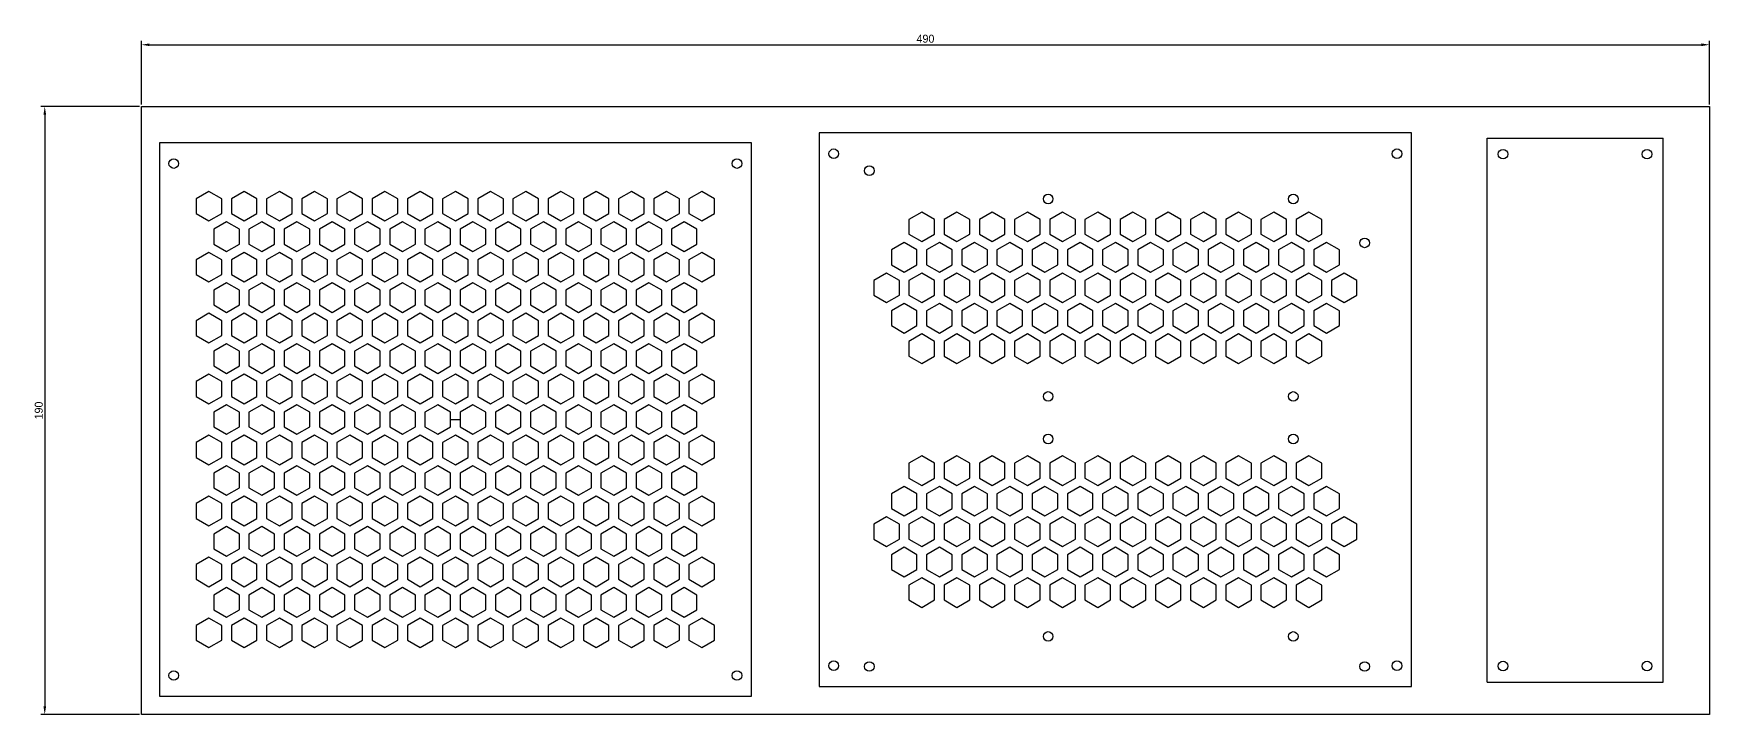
# Model space of a CAD drawing. Header units: millimetres. Extents: x 34 to 5984, y -3597 to 314.
# Drawn here: x 4745 to 5269, y -367 to -154 of the extents above; entities that cross this region are included whole.
import ezdxf

# ---------------------------------------------------------------- set-up
doc = ezdxf.new("R2010")
doc.units = ezdxf.units.MM
doc.dimstyles.new('ISO-25', dxfattribs={"dimtxt": 2.5, "dimasz": 2.5, "dimexe": 1.25, "dimexo": 0.625, "dimtad": 1, "dimdsep": 46, "dimtxsty": 'Standard', "dimcen": 2.5, "dimadec": 0, "dimazin": 0, "dimtfac": 1, "dimtmove": 0, "dimatfit": 3, "dimfxl": 1, "dimarcsym": 0})

# ---------------------------------------------------------------- blocks, each defined once
blk = doc.blocks.new('*D177')
at = {"color": 0, "lineweight": -2, "transparency": 16777216}
for p, q in [((4778.66, -176.62), (4778.66, -156.68)), ((5268.66, -176.62), (5268.66, -156.68)), ((4781.16, -157.93), (5266.16, -157.93))]:
    blk.add_line(p, q, dxfattribs=at)
at = {"color": 0, "transparency": 16777216}
for points in [[(4781.16, -157.51), (4781.16, -158.34), (4778.66, -157.93)], [(5266.16, -157.51), (5266.16, -158.34), (5268.66, -157.93)]]:
    blk.add_solid(points, dxfattribs=at)
at = {"layer": 'Defpoints', "color": 0, "transparency": 16777216}
for p in [(5268.66, -157.93), (4778.66, -177.24), (5268.66, -177.24)]:
    blk.add_point(p, dxfattribs=at)
at = {"color": 0, "transparency": 16777216, "insert": (5023.66, -156.05), "char_height": 2.5, "attachment_point": 5}
blk.add_mtext('490', dxfattribs=at)
blk = doc.blocks.new('*D178')
at = {"color": 0, "lineweight": -2, "transparency": 16777216}
for p, q in [((4778.04, -177.24), (4747.21, -177.24)), ((4748.46, -179.74), (4748.46, -364.74)), ((4778.04, -367.24), (4747.21, -367.24))]:
    blk.add_line(p, q, dxfattribs=at)
at = {"color": 0, "transparency": 16777216}
for points in [[(4748.05, -179.74), (4748.88, -179.74), (4748.46, -177.24)], [(4748.05, -364.74), (4748.88, -364.74), (4748.46, -367.24)]]:
    blk.add_solid(points, dxfattribs=at)
at = {"layer": 'Defpoints', "color": 0, "transparency": 16777216}
for p in [(4778.66, -177.24), (4748.46, -367.24), (4778.66, -367.24)]:
    blk.add_point(p, dxfattribs=at)
at = {"color": 0, "transparency": 16777216, "insert": (4746.59, -272.24), "char_height": 2.5, "attachment_point": 5, "rotation": 90}
blk.add_mtext('190', dxfattribs=at)

msp = doc.modelspace()

# ---------------------------------------------------------------- linework, layer by layer
at = {"color": 4}
for p, q in [((4778.664, -177.242), (5268.664, -177.242)), ((4778.664, -367.242), (4778.664, -177.242)), ((5268.664, -177.242), (5268.664, -367.242)), ((5268.664, -367.242), (4778.664, -367.242))]:
    msp.add_line(p, q, dxfattribs=at)
for p, q in [((5175.504, -185.485), (4990.504, -185.485)), ((4990.504, -185.485), (4990.504, -358.485)), ((5175.504, -358.485), (5175.504, -185.485)), ((5199.149, -357.114), (5199.149, -187.114)), ((5199.149, -187.114), (5254.149, -187.114)), ((5254.149, -357.114), (5254.149, -187.114)), ((4969.268, -188.553), (4784.268, -188.553)), ((4784.268, -188.553), (4784.268, -361.553)), ((4969.268, -361.553), (4969.268, -188.553)), ((4990.504, -358.485), (5175.504, -358.485)), ((5199.149, -357.114), (5254.149, -357.114)), ((4784.268, -361.553), (4969.268, -361.553))]:
    msp.add_line(p, q)
at = {"color": 1}
msp.add_line((4875.268, -275.053), (4878.268, -275.053), dxfattribs=at)
for points in [[(4803.768, -206.059), (4799.768, -203.75), (4795.768, -206.059), (4795.768, -210.678), (4799.768, -212.987), (4803.768, -210.678)], [(4814.768, -206.059), (4810.768, -203.75), (4806.768, -206.059), (4806.768, -210.678), (4810.768, -212.987), (4814.768, -210.678)], [(4825.768, -206.059), (4821.768, -203.75), (4817.768, -206.059), (4817.768, -210.678), (4821.768, -212.987), (4825.768, -210.678)], [(4836.768, -206.059), (4832.768, -203.75), (4828.768, -206.059), (4828.768, -210.678), (4832.768, -212.987), (4836.768, -210.678)], [(4847.768, -206.059), (4843.768, -203.75), (4839.768, -206.059), (4839.768, -210.678), (4843.768, -212.987), (4847.768, -210.678)], [(4858.768, -206.059), (4854.768, -203.75), (4850.768, -206.059), (4850.768, -210.678), (4854.768, -212.987), (4858.768, -210.678)], [(4869.768, -206.059), (4865.768, -203.75), (4861.768, -206.059), (4861.768, -210.678), (4865.768, -212.987), (4869.768, -210.678)], [(4880.768, -206.059), (4876.768, -203.75), (4872.768, -206.059), (4872.768, -210.678), (4876.768, -212.987), (4880.768, -210.678)], [(4891.768, -206.059), (4887.768, -203.75), (4883.768, -206.059), (4883.768, -210.678), (4887.768, -212.987), (4891.768, -210.678)], [(4902.768, -206.059), (4898.768, -203.75), (4894.768, -206.059), (4894.768, -210.678), (4898.768, -212.987), (4902.768, -210.678)], [(4913.768, -206.059), (4909.768, -203.75), (4905.768, -206.059), (4905.768, -210.678), (4909.768, -212.987), (4913.768, -210.678)], [(4924.768, -206.059), (4920.768, -203.75), (4916.768, -206.059), (4916.768, -210.678), (4920.768, -212.987), (4924.768, -210.678)], [(4935.768, -206.059), (4931.768, -203.75), (4927.768, -206.059), (4927.768, -210.678), (4931.768, -212.987), (4935.768, -210.678)], [(4946.768, -206.059), (4942.768, -203.75), (4938.768, -206.059), (4938.768, -210.678), (4942.768, -212.987), (4946.768, -210.678)], [(4957.768, -206.059), (4953.768, -203.75), (4949.768, -206.059), (4949.768, -210.678), (4953.768, -212.987), (4957.768, -210.678)], [(4809.268, -215.585), (4805.268, -213.276), (4801.268, -215.585), (4801.268, -220.204), (4805.268, -222.514), (4809.268, -220.204)], [(4820.268, -215.585), (4816.268, -213.276), (4812.268, -215.585), (4812.268, -220.204), (4816.268, -222.514), (4820.268, -220.204)], [(4831.268, -215.585), (4827.268, -213.276), (4823.268, -215.585), (4823.268, -220.204), (4827.268, -222.514), (4831.268, -220.204)], [(4842.268, -215.585), (4838.268, -213.276), (4834.268, -215.585), (4834.268, -220.204), (4838.268, -222.514), (4842.268, -220.204)], [(4853.268, -215.585), (4849.268, -213.276), (4845.268, -215.585), (4845.268, -220.204), (4849.268, -222.514), (4853.268, -220.204)], [(4864.268, -215.585), (4860.268, -213.276), (4856.268, -215.585), (4856.268, -220.204), (4860.268, -222.514), (4864.268, -220.204)], [(4875.268, -215.585), (4871.268, -213.276), (4867.268, -215.585), (4867.268, -220.204), (4871.268, -222.514), (4875.268, -220.204)], [(4886.268, -215.585), (4882.268, -213.276), (4878.268, -215.585), (4878.268, -220.204), (4882.268, -222.514), (4886.268, -220.204)], [(4897.268, -215.585), (4893.268, -213.276), (4889.268, -215.585), (4889.268, -220.204), (4893.268, -222.514), (4897.268, -220.204)], [(4908.268, -215.585), (4904.268, -213.276), (4900.268, -215.585), (4900.268, -220.204), (4904.268, -222.514), (4908.268, -220.204)], [(4919.268, -215.585), (4915.268, -213.276), (4911.268, -215.585), (4911.268, -220.204), (4915.268, -222.514), (4919.268, -220.204)], [(4930.268, -215.585), (4926.268, -213.276), (4922.268, -215.585), (4922.268, -220.204), (4926.268, -222.514), (4930.268, -220.204)], [(4941.268, -215.585), (4937.268, -213.276), (4933.268, -215.585), (4933.268, -220.204), (4937.268, -222.514), (4941.268, -220.204)], [(4952.268, -215.585), (4948.268, -213.276), (4944.268, -215.585), (4944.268, -220.204), (4948.268, -222.514), (4952.268, -220.204)], [(5026.504, -212.518), (5022.504, -210.208), (5018.504, -212.518), (5018.504, -217.136), (5022.504, -219.446), (5026.504, -217.136)], [(5037.504, -212.518), (5033.504, -210.208), (5029.504, -212.518), (5029.504, -217.136), (5033.504, -219.446), (5037.504, -217.136)], [(5048.504, -212.518), (5044.504, -210.208), (5040.504, -212.518), (5040.504, -217.136), (5044.504, -219.446), (5048.504, -217.136)], [(5059.504, -212.518), (5055.504, -210.208), (5051.504, -212.518), (5051.504, -217.136), (5055.504, -219.446), (5059.504, -217.136)], [(5070.504, -212.518), (5066.504, -210.208), (5062.504, -212.518), (5062.504, -217.136), (5066.504, -219.446), (5070.504, -217.136)], [(5081.504, -212.518), (5077.504, -210.208), (5073.504, -212.518), (5073.504, -217.136), (5077.504, -219.446), (5081.504, -217.136)], [(5092.504, -212.518), (5088.504, -210.208), (5084.504, -212.518), (5084.504, -217.136), (5088.504, -219.446), (5092.504, -217.136)], [(5103.504, -212.518), (5099.504, -210.208), (5095.504, -212.518), (5095.504, -217.136), (5099.504, -219.446), (5103.504, -217.136)], [(5114.504, -212.518), (5110.504, -210.208), (5106.504, -212.518), (5106.504, -217.136), (5110.504, -219.446), (5114.504, -217.136)], [(5125.504, -212.518), (5121.504, -210.208), (5117.504, -212.518), (5117.504, -217.136), (5121.504, -219.446), (5125.504, -217.136)], [(5136.504, -212.518), (5132.504, -210.208), (5128.504, -212.518), (5128.504, -217.136), (5132.504, -219.446), (5136.504, -217.136)], [(5147.504, -212.518), (5143.504, -210.208), (5139.504, -212.518), (5139.504, -217.136), (5143.504, -219.446), (5147.504, -217.136)], [(5021.004, -222.044), (5017.004, -219.734), (5013.004, -222.044), (5013.004, -226.663), (5017.004, -228.972), (5021.004, -226.663)], [(5032.004, -222.044), (5028.004, -219.734), (5024.004, -222.044), (5024.004, -226.663), (5028.004, -228.972), (5032.004, -226.663)], [(5043.004, -222.044), (5039.004, -219.734), (5035.004, -222.044), (5035.004, -226.663), (5039.004, -228.972), (5043.004, -226.663)], [(5054.004, -222.044), (5050.004, -219.734), (5046.004, -222.044), (5046.004, -226.663), (5050.004, -228.972), (5054.004, -226.663)], [(5065.004, -222.044), (5061.004, -219.734), (5057.004, -222.044), (5057.004, -226.663), (5061.004, -228.972), (5065.004, -226.663)], [(5076.004, -222.044), (5072.004, -219.734), (5068.004, -222.044), (5068.004, -226.663), (5072.004, -228.972), (5076.004, -226.663)], [(5087.004, -222.044), (5083.004, -219.734), (5079.004, -222.044), (5079.004, -226.663), (5083.004, -228.972), (5087.004, -226.663)], [(5098.004, -222.044), (5094.004, -219.734), (5090.004, -222.044), (5090.004, -226.663), (5094.004, -228.972), (5098.004, -226.663)], [(5109.004, -222.044), (5105.004, -219.734), (5101.004, -222.044), (5101.004, -226.663), (5105.004, -228.972), (5109.004, -226.663)], [(5120.004, -222.044), (5116.004, -219.734), (5112.004, -222.044), (5112.004, -226.663), (5116.004, -228.972), (5120.004, -226.663)], [(5131.004, -222.044), (5127.004, -219.734), (5123.004, -222.044), (5123.004, -226.663), (5127.004, -228.972), (5131.004, -226.663)], [(5142.004, -222.044), (5138.004, -219.734), (5134.004, -222.044), (5134.004, -226.663), (5138.004, -228.972), (5142.004, -226.663)], [(5153.004, -222.044), (5149.004, -219.734), (5145.004, -222.044), (5145.004, -226.663), (5149.004, -228.972), (5153.004, -226.663)], [(4803.768, -225.112), (4799.768, -222.802), (4795.768, -225.112), (4795.768, -229.731), (4799.768, -232.04), (4803.768, -229.731)], [(4814.768, -225.112), (4810.768, -222.802), (4806.768, -225.112), (4806.768, -229.731), (4810.768, -232.04), (4814.768, -229.731)], [(4825.768, -225.112), (4821.768, -222.802), (4817.768, -225.112), (4817.768, -229.731), (4821.768, -232.04), (4825.768, -229.731)], [(4836.768, -225.112), (4832.768, -222.802), (4828.768, -225.112), (4828.768, -229.731), (4832.768, -232.04), (4836.768, -229.731)], [(4847.768, -225.112), (4843.768, -222.802), (4839.768, -225.112), (4839.768, -229.731), (4843.768, -232.04), (4847.768, -229.731)], [(4858.768, -225.112), (4854.768, -222.802), (4850.768, -225.112), (4850.768, -229.731), (4854.768, -232.04), (4858.768, -229.731)], [(4869.768, -225.112), (4865.768, -222.802), (4861.768, -225.112), (4861.768, -229.731), (4865.768, -232.04), (4869.768, -229.731)], [(4880.768, -225.112), (4876.768, -222.802), (4872.768, -225.112), (4872.768, -229.731), (4876.768, -232.04), (4880.768, -229.731)], [(4891.768, -225.112), (4887.768, -222.802), (4883.768, -225.112), (4883.768, -229.731), (4887.768, -232.04), (4891.768, -229.731)], [(4902.768, -225.112), (4898.768, -222.802), (4894.768, -225.112), (4894.768, -229.731), (4898.768, -232.04), (4902.768, -229.731)], [(4913.768, -225.112), (4909.768, -222.802), (4905.768, -225.112), (4905.768, -229.731), (4909.768, -232.04), (4913.768, -229.731)], [(4924.768, -225.112), (4920.768, -222.802), (4916.768, -225.112), (4916.768, -229.731), (4920.768, -232.04), (4924.768, -229.731)], [(4935.768, -225.112), (4931.768, -222.802), (4927.768, -225.112), (4927.768, -229.731), (4931.768, -232.04), (4935.768, -229.731)], [(4946.768, -225.112), (4942.768, -222.802), (4938.768, -225.112), (4938.768, -229.731), (4942.768, -232.04), (4946.768, -229.731)], [(4957.768, -225.112), (4953.768, -222.802), (4949.768, -225.112), (4949.768, -229.731), (4953.768, -232.04), (4957.768, -229.731)], [(5015.504, -231.57), (5011.504, -229.261), (5007.504, -231.57), (5007.504, -236.189), (5011.504, -238.498), (5015.504, -236.189)], [(5026.504, -231.57), (5022.504, -229.261), (5018.504, -231.57), (5018.504, -236.189), (5022.504, -238.498), (5026.504, -236.189)], [(5037.504, -231.57), (5033.504, -229.261), (5029.504, -231.57), (5029.504, -236.189), (5033.504, -238.498), (5037.504, -236.189)], [(5048.504, -231.57), (5044.504, -229.261), (5040.504, -231.57), (5040.504, -236.189), (5044.504, -238.498), (5048.504, -236.189)], [(5059.504, -231.57), (5055.504, -229.261), (5051.504, -231.57), (5051.504, -236.189), (5055.504, -238.498), (5059.504, -236.189)], [(5070.504, -231.57), (5066.504, -229.261), (5062.504, -231.57), (5062.504, -236.189), (5066.504, -238.498), (5070.504, -236.189)], [(5081.504, -231.57), (5077.504, -229.261), (5073.504, -231.57), (5073.504, -236.189), (5077.504, -238.498), (5081.504, -236.189)], [(5092.504, -231.57), (5088.504, -229.261), (5084.504, -231.57), (5084.504, -236.189), (5088.504, -238.498), (5092.504, -236.189)], [(5103.504, -231.57), (5099.504, -229.261), (5095.504, -231.57), (5095.504, -236.189), (5099.504, -238.498), (5103.504, -236.189)], [(5114.504, -231.57), (5110.504, -229.261), (5106.504, -231.57), (5106.504, -236.189), (5110.504, -238.498), (5114.504, -236.189)], [(5125.504, -231.57), (5121.504, -229.261), (5117.504, -231.57), (5117.504, -236.189), (5121.504, -238.498), (5125.504, -236.189)], [(5136.504, -231.57), (5132.504, -229.261), (5128.504, -231.57), (5128.504, -236.189), (5132.504, -238.498), (5136.504, -236.189)], [(5147.504, -231.57), (5143.504, -229.261), (5139.504, -231.57), (5139.504, -236.189), (5143.504, -238.498), (5147.504, -236.189)], [(5158.504, -231.57), (5154.504, -229.261), (5150.504, -231.57), (5150.504, -236.189), (5154.504, -238.498), (5158.504, -236.189)], [(4809.268, -234.638), (4805.268, -232.329), (4801.268, -234.638), (4801.268, -239.257), (4805.268, -241.566), (4809.268, -239.257)], [(4820.268, -234.638), (4816.268, -232.329), (4812.268, -234.638), (4812.268, -239.257), (4816.268, -241.566), (4820.268, -239.257)], [(4831.268, -234.638), (4827.268, -232.329), (4823.268, -234.638), (4823.268, -239.257), (4827.268, -241.566), (4831.268, -239.257)], [(4842.268, -234.638), (4838.268, -232.329), (4834.268, -234.638), (4834.268, -239.257), (4838.268, -241.566), (4842.268, -239.257)], [(4853.268, -234.638), (4849.268, -232.329), (4845.268, -234.638), (4845.268, -239.257), (4849.268, -241.566), (4853.268, -239.257)], [(4864.268, -234.638), (4860.268, -232.329), (4856.268, -234.638), (4856.268, -239.257), (4860.268, -241.566), (4864.268, -239.257)], [(4875.268, -234.638), (4871.268, -232.329), (4867.268, -234.638), (4867.268, -239.257), (4871.268, -241.566), (4875.268, -239.257)], [(4886.268, -234.638), (4882.268, -232.329), (4878.268, -234.638), (4878.268, -239.257), (4882.268, -241.566), (4886.268, -239.257)], [(4897.268, -234.638), (4893.268, -232.329), (4889.268, -234.638), (4889.268, -239.257), (4893.268, -241.566), (4897.268, -239.257)], [(4908.268, -234.638), (4904.268, -232.329), (4900.268, -234.638), (4900.268, -239.257), (4904.268, -241.566), (4908.268, -239.257)], [(4919.268, -234.638), (4915.268, -232.329), (4911.268, -234.638), (4911.268, -239.257), (4915.268, -241.566), (4919.268, -239.257)], [(4930.268, -234.638), (4926.268, -232.329), (4922.268, -234.638), (4922.268, -239.257), (4926.268, -241.566), (4930.268, -239.257)], [(4941.268, -234.638), (4937.268, -232.329), (4933.268, -234.638), (4933.268, -239.257), (4937.268, -241.566), (4941.268, -239.257)], [(4952.268, -234.638), (4948.268, -232.329), (4944.268, -234.638), (4944.268, -239.257), (4948.268, -241.566), (4952.268, -239.257)], [(5021.004, -241.096), (5017.004, -238.787), (5013.004, -241.096), (5013.004, -245.715), (5017.004, -248.025), (5021.004, -245.715)], [(5032.004, -241.096), (5028.004, -238.787), (5024.004, -241.096), (5024.004, -245.715), (5028.004, -248.025), (5032.004, -245.715)], [(5043.004, -241.096), (5039.004, -238.787), (5035.004, -241.096), (5035.004, -245.715), (5039.004, -248.025), (5043.004, -245.715)], [(5054.004, -241.096), (5050.004, -238.787), (5046.004, -241.096), (5046.004, -245.715), (5050.004, -248.025), (5054.004, -245.715)], [(5065.004, -241.096), (5061.004, -238.787), (5057.004, -241.096), (5057.004, -245.715), (5061.004, -248.025), (5065.004, -245.715)], [(5076.004, -241.096), (5072.004, -238.787), (5068.004, -241.096), (5068.004, -245.715), (5072.004, -248.025), (5076.004, -245.715)], [(5087.004, -241.096), (5083.004, -238.787), (5079.004, -241.096), (5079.004, -245.715), (5083.004, -248.025), (5087.004, -245.715)], [(5098.004, -241.096), (5094.004, -238.787), (5090.004, -241.096), (5090.004, -245.715), (5094.004, -248.025), (5098.004, -245.715)], [(5109.004, -241.096), (5105.004, -238.787), (5101.004, -241.096), (5101.004, -245.715), (5105.004, -248.025), (5109.004, -245.715)], [(5120.004, -241.096), (5116.004, -238.787), (5112.004, -241.096), (5112.004, -245.715), (5116.004, -248.025), (5120.004, -245.715)], [(5131.004, -241.096), (5127.004, -238.787), (5123.004, -241.096), (5123.004, -245.715), (5127.004, -248.025), (5131.004, -245.715)], [(5142.004, -241.096), (5138.004, -238.787), (5134.004, -241.096), (5134.004, -245.715), (5138.004, -248.025), (5142.004, -245.715)], [(5153.004, -241.096), (5149.004, -238.787), (5145.004, -241.096), (5145.004, -245.715), (5149.004, -248.025), (5153.004, -245.715)], [(4803.768, -244.164), (4799.768, -241.855), (4795.768, -244.164), (4795.768, -248.783), (4799.768, -251.092), (4803.768, -248.783)], [(4814.768, -244.164), (4810.768, -241.855), (4806.768, -244.164), (4806.768, -248.783), (4810.768, -251.092), (4814.768, -248.783)], [(4825.768, -244.164), (4821.768, -241.855), (4817.768, -244.164), (4817.768, -248.783), (4821.768, -251.092), (4825.768, -248.783)], [(4836.768, -244.164), (4832.768, -241.855), (4828.768, -244.164), (4828.768, -248.783), (4832.768, -251.092), (4836.768, -248.783)], [(4847.768, -244.164), (4843.768, -241.855), (4839.768, -244.164), (4839.768, -248.783), (4843.768, -251.092), (4847.768, -248.783)], [(4858.768, -244.164), (4854.768, -241.855), (4850.768, -244.164), (4850.768, -248.783), (4854.768, -251.092), (4858.768, -248.783)], [(4869.768, -244.164), (4865.768, -241.855), (4861.768, -244.164), (4861.768, -248.783), (4865.768, -251.092), (4869.768, -248.783)], [(4880.768, -244.164), (4876.768, -241.855), (4872.768, -244.164), (4872.768, -248.783), (4876.768, -251.092), (4880.768, -248.783)], [(4891.768, -244.164), (4887.768, -241.855), (4883.768, -244.164), (4883.768, -248.783), (4887.768, -251.092), (4891.768, -248.783)], [(4902.768, -244.164), (4898.768, -241.855), (4894.768, -244.164), (4894.768, -248.783), (4898.768, -251.092), (4902.768, -248.783)], [(4913.768, -244.164), (4909.768, -241.855), (4905.768, -244.164), (4905.768, -248.783), (4909.768, -251.092), (4913.768, -248.783)], [(4924.768, -244.164), (4920.768, -241.855), (4916.768, -244.164), (4916.768, -248.783), (4920.768, -251.092), (4924.768, -248.783)], [(4935.768, -244.164), (4931.768, -241.855), (4927.768, -244.164), (4927.768, -248.783), (4931.768, -251.092), (4935.768, -248.783)], [(4946.768, -244.164), (4942.768, -241.855), (4938.768, -244.164), (4938.768, -248.783), (4942.768, -251.092), (4946.768, -248.783)], [(4957.768, -244.164), (4953.768, -241.855), (4949.768, -244.164), (4949.768, -248.783), (4953.768, -251.092), (4957.768, -248.783)], [(4809.268, -253.691), (4805.268, -251.381), (4801.268, -253.691), (4801.268, -258.309), (4805.268, -260.619), (4809.268, -258.309)], [(4820.268, -253.691), (4816.268, -251.381), (4812.268, -253.691), (4812.268, -258.309), (4816.268, -260.619), (4820.268, -258.309)], [(4831.268, -253.691), (4827.268, -251.381), (4823.268, -253.691), (4823.268, -258.309), (4827.268, -260.619), (4831.268, -258.309)], [(4842.268, -253.691), (4838.268, -251.381), (4834.268, -253.691), (4834.268, -258.309), (4838.268, -260.619), (4842.268, -258.309)], [(4853.268, -253.691), (4849.268, -251.381), (4845.268, -253.691), (4845.268, -258.309), (4849.268, -260.619), (4853.268, -258.309)], [(4864.268, -253.691), (4860.268, -251.381), (4856.268, -253.691), (4856.268, -258.309), (4860.268, -260.619), (4864.268, -258.309)], [(4875.268, -253.691), (4871.268, -251.381), (4867.268, -253.691), (4867.268, -258.309), (4871.268, -260.619), (4875.268, -258.309)], [(4886.268, -253.691), (4882.268, -251.381), (4878.268, -253.691), (4878.268, -258.309), (4882.268, -260.619), (4886.268, -258.309)], [(4897.268, -253.691), (4893.268, -251.381), (4889.268, -253.691), (4889.268, -258.309), (4893.268, -260.619), (4897.268, -258.309)], [(4908.268, -253.691), (4904.268, -251.381), (4900.268, -253.691), (4900.268, -258.309), (4904.268, -260.619), (4908.268, -258.309)], [(4919.268, -253.691), (4915.268, -251.381), (4911.268, -253.691), (4911.268, -258.309), (4915.268, -260.619), (4919.268, -258.309)], [(4930.268, -253.691), (4926.268, -251.381), (4922.268, -253.691), (4922.268, -258.309), (4926.268, -260.619), (4930.268, -258.309)], [(4941.268, -253.691), (4937.268, -251.381), (4933.268, -253.691), (4933.268, -258.309), (4937.268, -260.619), (4941.268, -258.309)], [(4952.268, -253.691), (4948.268, -251.381), (4944.268, -253.691), (4944.268, -258.309), (4948.268, -260.619), (4952.268, -258.309)], [(5026.504, -250.623), (5022.504, -248.313), (5018.504, -250.623), (5018.504, -255.241), (5022.504, -257.551), (5026.504, -255.241)], [(5037.504, -250.623), (5033.504, -248.313), (5029.504, -250.623), (5029.504, -255.241), (5033.504, -257.551), (5037.504, -255.241)], [(5048.504, -250.623), (5044.504, -248.313), (5040.504, -250.623), (5040.504, -255.241), (5044.504, -257.551), (5048.504, -255.241)], [(5059.504, -250.623), (5055.504, -248.313), (5051.504, -250.623), (5051.504, -255.241), (5055.504, -257.551), (5059.504, -255.241)], [(5070.504, -250.623), (5066.504, -248.313), (5062.504, -250.623), (5062.504, -255.241), (5066.504, -257.551), (5070.504, -255.241)], [(5081.504, -250.623), (5077.504, -248.313), (5073.504, -250.623), (5073.504, -255.241), (5077.504, -257.551), (5081.504, -255.241)], [(5092.504, -250.623), (5088.504, -248.313), (5084.504, -250.623), (5084.504, -255.241), (5088.504, -257.551), (5092.504, -255.241)], [(5103.504, -250.623), (5099.504, -248.313), (5095.504, -250.623), (5095.504, -255.241), (5099.504, -257.551), (5103.504, -255.241)], [(5114.504, -250.623), (5110.504, -248.313), (5106.504, -250.623), (5106.504, -255.241), (5110.504, -257.551), (5114.504, -255.241)], [(5125.504, -250.623), (5121.504, -248.313), (5117.504, -250.623), (5117.504, -255.241), (5121.504, -257.551), (5125.504, -255.241)], [(5136.504, -250.623), (5132.504, -248.313), (5128.504, -250.623), (5128.504, -255.241), (5132.504, -257.551), (5136.504, -255.241)], [(5147.504, -250.623), (5143.504, -248.313), (5139.504, -250.623), (5139.504, -255.241), (5143.504, -257.551), (5147.504, -255.241)], [(4803.768, -263.217), (4799.768, -260.907), (4795.768, -263.217), (4795.768, -267.836), (4799.768, -270.145), (4803.768, -267.836)], [(4814.768, -263.217), (4810.768, -260.907), (4806.768, -263.217), (4806.768, -267.836), (4810.768, -270.145), (4814.768, -267.836)], [(4825.768, -263.217), (4821.768, -260.907), (4817.768, -263.217), (4817.768, -267.836), (4821.768, -270.145), (4825.768, -267.836)], [(4836.768, -263.217), (4832.768, -260.907), (4828.768, -263.217), (4828.768, -267.836), (4832.768, -270.145), (4836.768, -267.836)], [(4847.768, -263.217), (4843.768, -260.907), (4839.768, -263.217), (4839.768, -267.836), (4843.768, -270.145), (4847.768, -267.836)], [(4858.768, -263.217), (4854.768, -260.907), (4850.768, -263.217), (4850.768, -267.836), (4854.768, -270.145), (4858.768, -267.836)], [(4869.768, -263.217), (4865.768, -260.907), (4861.768, -263.217), (4861.768, -267.836), (4865.768, -270.145), (4869.768, -267.836)], [(4880.768, -263.217), (4876.768, -260.907), (4872.768, -263.217), (4872.768, -267.836), (4876.768, -270.145), (4880.768, -267.836)], [(4891.768, -263.217), (4887.768, -260.907), (4883.768, -263.217), (4883.768, -267.836), (4887.768, -270.145), (4891.768, -267.836)], [(4902.768, -263.217), (4898.768, -260.907), (4894.768, -263.217), (4894.768, -267.836), (4898.768, -270.145), (4902.768, -267.836)], [(4913.768, -263.217), (4909.768, -260.907), (4905.768, -263.217), (4905.768, -267.836), (4909.768, -270.145), (4913.768, -267.836)], [(4924.768, -263.217), (4920.768, -260.907), (4916.768, -263.217), (4916.768, -267.836), (4920.768, -270.145), (4924.768, -267.836)], [(4935.768, -263.217), (4931.768, -260.907), (4927.768, -263.217), (4927.768, -267.836), (4931.768, -270.145), (4935.768, -267.836)], [(4946.768, -263.217), (4942.768, -260.907), (4938.768, -263.217), (4938.768, -267.836), (4942.768, -270.145), (4946.768, -267.836)], [(4957.768, -263.217), (4953.768, -260.907), (4949.768, -263.217), (4949.768, -267.836), (4953.768, -270.145), (4957.768, -267.836)], [(4809.268, -272.743), (4805.268, -270.434), (4801.268, -272.743), (4801.268, -277.362), (4805.268, -279.671), (4809.268, -277.362)], [(4820.268, -272.743), (4816.268, -270.434), (4812.268, -272.743), (4812.268, -277.362), (4816.268, -279.671), (4820.268, -277.362)], [(4831.268, -272.743), (4827.268, -270.434), (4823.268, -272.743), (4823.268, -277.362), (4827.268, -279.671), (4831.268, -277.362)], [(4842.268, -272.743), (4838.268, -270.434), (4834.268, -272.743), (4834.268, -277.362), (4838.268, -279.671), (4842.268, -277.362)], [(4853.268, -272.743), (4849.268, -270.434), (4845.268, -272.743), (4845.268, -277.362), (4849.268, -279.671), (4853.268, -277.362)], [(4864.268, -272.743), (4860.268, -270.434), (4856.268, -272.743), (4856.268, -277.362), (4860.268, -279.671), (4864.268, -277.362)], [(4875.268, -272.743), (4871.268, -270.434), (4867.268, -272.743), (4867.268, -277.362), (4871.268, -279.671), (4875.268, -277.362)], [(4886.268, -272.743), (4882.268, -270.434), (4878.268, -272.743), (4878.268, -277.362), (4882.268, -279.671), (4886.268, -277.362)], [(4897.268, -272.743), (4893.268, -270.434), (4889.268, -272.743), (4889.268, -277.362), (4893.268, -279.671), (4897.268, -277.362)], [(4908.268, -272.743), (4904.268, -270.434), (4900.268, -272.743), (4900.268, -277.362), (4904.268, -279.671), (4908.268, -277.362)], [(4919.268, -272.743), (4915.268, -270.434), (4911.268, -272.743), (4911.268, -277.362), (4915.268, -279.671), (4919.268, -277.362)], [(4930.268, -272.743), (4926.268, -270.434), (4922.268, -272.743), (4922.268, -277.362), (4926.268, -279.671), (4930.268, -277.362)], [(4941.268, -272.743), (4937.268, -270.434), (4933.268, -272.743), (4933.268, -277.362), (4937.268, -279.671), (4941.268, -277.362)], [(4952.268, -272.743), (4948.268, -270.434), (4944.268, -272.743), (4944.268, -277.362), (4948.268, -279.671), (4952.268, -277.362)], [(4803.768, -282.269), (4799.768, -279.96), (4795.768, -282.269), (4795.768, -286.888), (4799.768, -289.198), (4803.768, -286.888)], [(4814.768, -282.269), (4810.768, -279.96), (4806.768, -282.269), (4806.768, -286.888), (4810.768, -289.198), (4814.768, -286.888)], [(4825.768, -282.269), (4821.768, -279.96), (4817.768, -282.269), (4817.768, -286.888), (4821.768, -289.198), (4825.768, -286.888)], [(4836.768, -282.269), (4832.768, -279.96), (4828.768, -282.269), (4828.768, -286.888), (4832.768, -289.198), (4836.768, -286.888)], [(4847.768, -282.269), (4843.768, -279.96), (4839.768, -282.269), (4839.768, -286.888), (4843.768, -289.198), (4847.768, -286.888)], [(4858.768, -282.269), (4854.768, -279.96), (4850.768, -282.269), (4850.768, -286.888), (4854.768, -289.198), (4858.768, -286.888)], [(4869.768, -282.269), (4865.768, -279.96), (4861.768, -282.269), (4861.768, -286.888), (4865.768, -289.198), (4869.768, -286.888)], [(4880.768, -282.269), (4876.768, -279.96), (4872.768, -282.269), (4872.768, -286.888), (4876.768, -289.198), (4880.768, -286.888)], [(4891.768, -282.269), (4887.768, -279.96), (4883.768, -282.269), (4883.768, -286.888), (4887.768, -289.198), (4891.768, -286.888)], [(4902.768, -282.269), (4898.768, -279.96), (4894.768, -282.269), (4894.768, -286.888), (4898.768, -289.198), (4902.768, -286.888)], [(4913.768, -282.269), (4909.768, -279.96), (4905.768, -282.269), (4905.768, -286.888), (4909.768, -289.198), (4913.768, -286.888)], [(4924.768, -282.269), (4920.768, -279.96), (4916.768, -282.269), (4916.768, -286.888), (4920.768, -289.198), (4924.768, -286.888)], [(4935.768, -282.269), (4931.768, -279.96), (4927.768, -282.269), (4927.768, -286.888), (4931.768, -289.198), (4935.768, -286.888)], [(4946.768, -282.269), (4942.768, -279.96), (4938.768, -282.269), (4938.768, -286.888), (4942.768, -289.198), (4946.768, -286.888)], [(4957.768, -282.269), (4953.768, -279.96), (4949.768, -282.269), (4949.768, -286.888), (4953.768, -289.198), (4957.768, -286.888)], [(5026.504, -288.728), (5022.504, -286.418), (5018.504, -288.728), (5018.504, -293.347), (5022.504, -295.656), (5026.504, -293.347)], [(5037.504, -288.728), (5033.504, -286.418), (5029.504, -288.728), (5029.504, -293.347), (5033.504, -295.656), (5037.504, -293.347)], [(5048.504, -288.728), (5044.504, -286.418), (5040.504, -288.728), (5040.504, -293.347), (5044.504, -295.656), (5048.504, -293.347)], [(5059.504, -288.728), (5055.504, -286.418), (5051.504, -288.728), (5051.504, -293.347), (5055.504, -295.656), (5059.504, -293.347)], [(5070.504, -288.728), (5066.504, -286.418), (5062.504, -288.728), (5062.504, -293.347), (5066.504, -295.656), (5070.504, -293.347)], [(5081.504, -288.728), (5077.504, -286.418), (5073.504, -288.728), (5073.504, -293.347), (5077.504, -295.656), (5081.504, -293.347)], [(5092.504, -288.728), (5088.504, -286.418), (5084.504, -288.728), (5084.504, -293.347), (5088.504, -295.656), (5092.504, -293.347)], [(5103.504, -288.728), (5099.504, -286.418), (5095.504, -288.728), (5095.504, -293.347), (5099.504, -295.656), (5103.504, -293.347)], [(5114.504, -288.728), (5110.504, -286.418), (5106.504, -288.728), (5106.504, -293.347), (5110.504, -295.656), (5114.504, -293.347)], [(5125.504, -288.728), (5121.504, -286.418), (5117.504, -288.728), (5117.504, -293.347), (5121.504, -295.656), (5125.504, -293.347)], [(5136.504, -288.728), (5132.504, -286.418), (5128.504, -288.728), (5128.504, -293.347), (5132.504, -295.656), (5136.504, -293.347)], [(5147.504, -288.728), (5143.504, -286.418), (5139.504, -288.728), (5139.504, -293.347), (5143.504, -295.656), (5147.504, -293.347)], [(4809.268, -291.796), (4805.268, -289.486), (4801.268, -291.796), (4801.268, -296.414), (4805.268, -298.724), (4809.268, -296.414)], [(4820.268, -291.796), (4816.268, -289.486), (4812.268, -291.796), (4812.268, -296.414), (4816.268, -298.724), (4820.268, -296.414)], [(4831.268, -291.796), (4827.268, -289.486), (4823.268, -291.796), (4823.268, -296.414), (4827.268, -298.724), (4831.268, -296.414)], [(4842.268, -291.796), (4838.268, -289.486), (4834.268, -291.796), (4834.268, -296.414), (4838.268, -298.724), (4842.268, -296.414)], [(4853.268, -291.796), (4849.268, -289.486), (4845.268, -291.796), (4845.268, -296.414), (4849.268, -298.724), (4853.268, -296.414)], [(4864.268, -291.796), (4860.268, -289.486), (4856.268, -291.796), (4856.268, -296.414), (4860.268, -298.724), (4864.268, -296.414)], [(4875.268, -291.796), (4871.268, -289.486), (4867.268, -291.796), (4867.268, -296.414), (4871.268, -298.724), (4875.268, -296.414)], [(4886.268, -291.796), (4882.268, -289.486), (4878.268, -291.796), (4878.268, -296.414), (4882.268, -298.724), (4886.268, -296.414)], [(4897.268, -291.796), (4893.268, -289.486), (4889.268, -291.796), (4889.268, -296.414), (4893.268, -298.724), (4897.268, -296.414)], [(4908.268, -291.796), (4904.268, -289.486), (4900.268, -291.796), (4900.268, -296.414), (4904.268, -298.724), (4908.268, -296.414)], [(4919.268, -291.796), (4915.268, -289.486), (4911.268, -291.796), (4911.268, -296.414), (4915.268, -298.724), (4919.268, -296.414)], [(4930.268, -291.796), (4926.268, -289.486), (4922.268, -291.796), (4922.268, -296.414), (4926.268, -298.724), (4930.268, -296.414)], [(4941.268, -291.796), (4937.268, -289.486), (4933.268, -291.796), (4933.268, -296.414), (4937.268, -298.724), (4941.268, -296.414)], [(4952.268, -291.796), (4948.268, -289.486), (4944.268, -291.796), (4944.268, -296.414), (4948.268, -298.724), (4952.268, -296.414)], [(5021.004, -298.254), (5017.004, -295.945), (5013.004, -298.254), (5013.004, -302.873), (5017.004, -305.182), (5021.004, -302.873)], [(5032.004, -298.254), (5028.004, -295.945), (5024.004, -298.254), (5024.004, -302.873), (5028.004, -305.182), (5032.004, -302.873)], [(5043.004, -298.254), (5039.004, -295.945), (5035.004, -298.254), (5035.004, -302.873), (5039.004, -305.182), (5043.004, -302.873)], [(5054.004, -298.254), (5050.004, -295.945), (5046.004, -298.254), (5046.004, -302.873), (5050.004, -305.182), (5054.004, -302.873)], [(5065.004, -298.254), (5061.004, -295.945), (5057.004, -298.254), (5057.004, -302.873), (5061.004, -305.182), (5065.004, -302.873)], [(5076.004, -298.254), (5072.004, -295.945), (5068.004, -298.254), (5068.004, -302.873), (5072.004, -305.182), (5076.004, -302.873)], [(5087.004, -298.254), (5083.004, -295.945), (5079.004, -298.254), (5079.004, -302.873), (5083.004, -305.182), (5087.004, -302.873)], [(5098.004, -298.254), (5094.004, -295.945), (5090.004, -298.254), (5090.004, -302.873), (5094.004, -305.182), (5098.004, -302.873)], [(5109.004, -298.254), (5105.004, -295.945), (5101.004, -298.254), (5101.004, -302.873), (5105.004, -305.182), (5109.004, -302.873)], [(5120.004, -298.254), (5116.004, -295.945), (5112.004, -298.254), (5112.004, -302.873), (5116.004, -305.182), (5120.004, -302.873)], [(5131.004, -298.254), (5127.004, -295.945), (5123.004, -298.254), (5123.004, -302.873), (5127.004, -305.182), (5131.004, -302.873)], [(5142.004, -298.254), (5138.004, -295.945), (5134.004, -298.254), (5134.004, -302.873), (5138.004, -305.182), (5142.004, -302.873)], [(5153.004, -298.254), (5149.004, -295.945), (5145.004, -298.254), (5145.004, -302.873), (5149.004, -305.182), (5153.004, -302.873)], [(4803.768, -301.322), (4799.768, -299.013), (4795.768, -301.322), (4795.768, -305.941), (4799.768, -308.25), (4803.768, -305.941)], [(4814.768, -301.322), (4810.768, -299.013), (4806.768, -301.322), (4806.768, -305.941), (4810.768, -308.25), (4814.768, -305.941)], [(4825.768, -301.322), (4821.768, -299.013), (4817.768, -301.322), (4817.768, -305.941), (4821.768, -308.25), (4825.768, -305.941)], [(4836.768, -301.322), (4832.768, -299.013), (4828.768, -301.322), (4828.768, -305.941), (4832.768, -308.25), (4836.768, -305.941)], [(4847.768, -301.322), (4843.768, -299.013), (4839.768, -301.322), (4839.768, -305.941), (4843.768, -308.25), (4847.768, -305.941)], [(4858.768, -301.322), (4854.768, -299.013), (4850.768, -301.322), (4850.768, -305.941), (4854.768, -308.25), (4858.768, -305.941)], [(4869.768, -301.322), (4865.768, -299.013), (4861.768, -301.322), (4861.768, -305.941), (4865.768, -308.25), (4869.768, -305.941)], [(4880.768, -301.322), (4876.768, -299.013), (4872.768, -301.322), (4872.768, -305.941), (4876.768, -308.25), (4880.768, -305.941)], [(4891.768, -301.322), (4887.768, -299.013), (4883.768, -301.322), (4883.768, -305.941), (4887.768, -308.25), (4891.768, -305.941)], [(4902.768, -301.322), (4898.768, -299.013), (4894.768, -301.322), (4894.768, -305.941), (4898.768, -308.25), (4902.768, -305.941)], [(4913.768, -301.322), (4909.768, -299.013), (4905.768, -301.322), (4905.768, -305.941), (4909.768, -308.25), (4913.768, -305.941)], [(4924.768, -301.322), (4920.768, -299.013), (4916.768, -301.322), (4916.768, -305.941), (4920.768, -308.25), (4924.768, -305.941)], [(4935.768, -301.322), (4931.768, -299.013), (4927.768, -301.322), (4927.768, -305.941), (4931.768, -308.25), (4935.768, -305.941)], [(4946.768, -301.322), (4942.768, -299.013), (4938.768, -301.322), (4938.768, -305.941), (4942.768, -308.25), (4946.768, -305.941)], [(4957.768, -301.322), (4953.768, -299.013), (4949.768, -301.322), (4949.768, -305.941), (4953.768, -308.25), (4957.768, -305.941)], [(4809.268, -310.848), (4805.268, -308.539), (4801.268, -310.848), (4801.268, -315.467), (4805.268, -317.776), (4809.268, -315.467)], [(4820.268, -310.848), (4816.268, -308.539), (4812.268, -310.848), (4812.268, -315.467), (4816.268, -317.776), (4820.268, -315.467)], [(4831.268, -310.848), (4827.268, -308.539), (4823.268, -310.848), (4823.268, -315.467), (4827.268, -317.776), (4831.268, -315.467)], [(4842.268, -310.848), (4838.268, -308.539), (4834.268, -310.848), (4834.268, -315.467), (4838.268, -317.776), (4842.268, -315.467)], [(4853.268, -310.848), (4849.268, -308.539), (4845.268, -310.848), (4845.268, -315.467), (4849.268, -317.776), (4853.268, -315.467)], [(4864.268, -310.848), (4860.268, -308.539), (4856.268, -310.848), (4856.268, -315.467), (4860.268, -317.776), (4864.268, -315.467)], [(4875.268, -310.848), (4871.268, -308.539), (4867.268, -310.848), (4867.268, -315.467), (4871.268, -317.776), (4875.268, -315.467)], [(4886.268, -310.848), (4882.268, -308.539), (4878.268, -310.848), (4878.268, -315.467), (4882.268, -317.776), (4886.268, -315.467)], [(4897.268, -310.848), (4893.268, -308.539), (4889.268, -310.848), (4889.268, -315.467), (4893.268, -317.776), (4897.268, -315.467)], [(4908.268, -310.848), (4904.268, -308.539), (4900.268, -310.848), (4900.268, -315.467), (4904.268, -317.776), (4908.268, -315.467)], [(4919.268, -310.848), (4915.268, -308.539), (4911.268, -310.848), (4911.268, -315.467), (4915.268, -317.776), (4919.268, -315.467)], [(4930.268, -310.848), (4926.268, -308.539), (4922.268, -310.848), (4922.268, -315.467), (4926.268, -317.776), (4930.268, -315.467)], [(4941.268, -310.848), (4937.268, -308.539), (4933.268, -310.848), (4933.268, -315.467), (4937.268, -317.776), (4941.268, -315.467)], [(4952.268, -310.848), (4948.268, -308.539), (4944.268, -310.848), (4944.268, -315.467), (4948.268, -317.776), (4952.268, -315.467)], [(5015.504, -307.78), (5011.504, -305.471), (5007.504, -307.78), (5007.504, -312.399), (5011.504, -314.709), (5015.504, -312.399)], [(5026.504, -307.78), (5022.504, -305.471), (5018.504, -307.78), (5018.504, -312.399), (5022.504, -314.709), (5026.504, -312.399)], [(5037.504, -307.78), (5033.504, -305.471), (5029.504, -307.78), (5029.504, -312.399), (5033.504, -314.709), (5037.504, -312.399)], [(5048.504, -307.78), (5044.504, -305.471), (5040.504, -307.78), (5040.504, -312.399), (5044.504, -314.709), (5048.504, -312.399)], [(5059.504, -307.78), (5055.504, -305.471), (5051.504, -307.78), (5051.504, -312.399), (5055.504, -314.709), (5059.504, -312.399)], [(5070.504, -307.78), (5066.504, -305.471), (5062.504, -307.78), (5062.504, -312.399), (5066.504, -314.709), (5070.504, -312.399)], [(5081.504, -307.78), (5077.504, -305.471), (5073.504, -307.78), (5073.504, -312.399), (5077.504, -314.709), (5081.504, -312.399)], [(5092.504, -307.78), (5088.504, -305.471), (5084.504, -307.78), (5084.504, -312.399), (5088.504, -314.709), (5092.504, -312.399)], [(5103.504, -307.78), (5099.504, -305.471), (5095.504, -307.78), (5095.504, -312.399), (5099.504, -314.709), (5103.504, -312.399)], [(5114.504, -307.78), (5110.504, -305.471), (5106.504, -307.78), (5106.504, -312.399), (5110.504, -314.709), (5114.504, -312.399)], [(5125.504, -307.78), (5121.504, -305.471), (5117.504, -307.78), (5117.504, -312.399), (5121.504, -314.709), (5125.504, -312.399)], [(5136.504, -307.78), (5132.504, -305.471), (5128.504, -307.78), (5128.504, -312.399), (5132.504, -314.709), (5136.504, -312.399)], [(5147.504, -307.78), (5143.504, -305.471), (5139.504, -307.78), (5139.504, -312.399), (5143.504, -314.709), (5147.504, -312.399)], [(5158.504, -307.78), (5154.504, -305.471), (5150.504, -307.78), (5150.504, -312.399), (5154.504, -314.709), (5158.504, -312.399)], [(4803.768, -320.375), (4799.768, -318.065), (4795.768, -320.375), (4795.768, -324.993), (4799.768, -327.303), (4803.768, -324.993)], [(4814.768, -320.375), (4810.768, -318.065), (4806.768, -320.375), (4806.768, -324.993), (4810.768, -327.303), (4814.768, -324.993)], [(4825.768, -320.375), (4821.768, -318.065), (4817.768, -320.375), (4817.768, -324.993), (4821.768, -327.303), (4825.768, -324.993)], [(4836.768, -320.375), (4832.768, -318.065), (4828.768, -320.375), (4828.768, -324.993), (4832.768, -327.303), (4836.768, -324.993)], [(4847.768, -320.375), (4843.768, -318.065), (4839.768, -320.375), (4839.768, -324.993), (4843.768, -327.303), (4847.768, -324.993)], [(4858.768, -320.375), (4854.768, -318.065), (4850.768, -320.375), (4850.768, -324.993), (4854.768, -327.303), (4858.768, -324.993)], [(4869.768, -320.375), (4865.768, -318.065), (4861.768, -320.375), (4861.768, -324.993), (4865.768, -327.303), (4869.768, -324.993)], [(4880.768, -320.375), (4876.768, -318.065), (4872.768, -320.375), (4872.768, -324.993), (4876.768, -327.303), (4880.768, -324.993)], [(4891.768, -320.375), (4887.768, -318.065), (4883.768, -320.375), (4883.768, -324.993), (4887.768, -327.303), (4891.768, -324.993)], [(4902.768, -320.375), (4898.768, -318.065), (4894.768, -320.375), (4894.768, -324.993), (4898.768, -327.303), (4902.768, -324.993)], [(4913.768, -320.375), (4909.768, -318.065), (4905.768, -320.375), (4905.768, -324.993), (4909.768, -327.303), (4913.768, -324.993)], [(4924.768, -320.375), (4920.768, -318.065), (4916.768, -320.375), (4916.768, -324.993), (4920.768, -327.303), (4924.768, -324.993)], [(4935.768, -320.375), (4931.768, -318.065), (4927.768, -320.375), (4927.768, -324.993), (4931.768, -327.303), (4935.768, -324.993)], [(4946.768, -320.375), (4942.768, -318.065), (4938.768, -320.375), (4938.768, -324.993), (4942.768, -327.303), (4946.768, -324.993)], [(4957.768, -320.375), (4953.768, -318.065), (4949.768, -320.375), (4949.768, -324.993), (4953.768, -327.303), (4957.768, -324.993)], [(5021.004, -317.307), (5017.004, -314.997), (5013.004, -317.307), (5013.004, -321.925), (5017.004, -324.235), (5021.004, -321.925)], [(5032.004, -317.307), (5028.004, -314.997), (5024.004, -317.307), (5024.004, -321.925), (5028.004, -324.235), (5032.004, -321.925)], [(5043.004, -317.307), (5039.004, -314.997), (5035.004, -317.307), (5035.004, -321.925), (5039.004, -324.235), (5043.004, -321.925)], [(5054.004, -317.307), (5050.004, -314.997), (5046.004, -317.307), (5046.004, -321.925), (5050.004, -324.235), (5054.004, -321.925)], [(5065.004, -317.307), (5061.004, -314.997), (5057.004, -317.307), (5057.004, -321.925), (5061.004, -324.235), (5065.004, -321.925)], [(5076.004, -317.307), (5072.004, -314.997), (5068.004, -317.307), (5068.004, -321.925), (5072.004, -324.235), (5076.004, -321.925)], [(5087.004, -317.307), (5083.004, -314.997), (5079.004, -317.307), (5079.004, -321.925), (5083.004, -324.235), (5087.004, -321.925)], [(5098.004, -317.307), (5094.004, -314.997), (5090.004, -317.307), (5090.004, -321.925), (5094.004, -324.235), (5098.004, -321.925)], [(5109.004, -317.307), (5105.004, -314.997), (5101.004, -317.307), (5101.004, -321.925), (5105.004, -324.235), (5109.004, -321.925)], [(5120.004, -317.307), (5116.004, -314.997), (5112.004, -317.307), (5112.004, -321.925), (5116.004, -324.235), (5120.004, -321.925)], [(5131.004, -317.307), (5127.004, -314.997), (5123.004, -317.307), (5123.004, -321.925), (5127.004, -324.235), (5131.004, -321.925)], [(5142.004, -317.307), (5138.004, -314.997), (5134.004, -317.307), (5134.004, -321.925), (5138.004, -324.235), (5142.004, -321.925)], [(5153.004, -317.307), (5149.004, -314.997), (5145.004, -317.307), (5145.004, -321.925), (5149.004, -324.235), (5153.004, -321.925)], [(5026.504, -326.833), (5022.504, -324.523), (5018.504, -326.833), (5018.504, -331.452), (5022.504, -333.761), (5026.504, -331.452)], [(5037.504, -326.833), (5033.504, -324.523), (5029.504, -326.833), (5029.504, -331.452), (5033.504, -333.761), (5037.504, -331.452)], [(5048.504, -326.833), (5044.504, -324.523), (5040.504, -326.833), (5040.504, -331.452), (5044.504, -333.761), (5048.504, -331.452)], [(5059.504, -326.833), (5055.504, -324.523), (5051.504, -326.833), (5051.504, -331.452), (5055.504, -333.761), (5059.504, -331.452)], [(5070.504, -326.833), (5066.504, -324.523), (5062.504, -326.833), (5062.504, -331.452), (5066.504, -333.761), (5070.504, -331.452)], [(5081.504, -326.833), (5077.504, -324.523), (5073.504, -326.833), (5073.504, -331.452), (5077.504, -333.761), (5081.504, -331.452)], [(5092.504, -326.833), (5088.504, -324.523), (5084.504, -326.833), (5084.504, -331.452), (5088.504, -333.761), (5092.504, -331.452)], [(5103.504, -326.833), (5099.504, -324.523), (5095.504, -326.833), (5095.504, -331.452), (5099.504, -333.761), (5103.504, -331.452)], [(5114.504, -326.833), (5110.504, -324.523), (5106.504, -326.833), (5106.504, -331.452), (5110.504, -333.761), (5114.504, -331.452)], [(5125.504, -326.833), (5121.504, -324.523), (5117.504, -326.833), (5117.504, -331.452), (5121.504, -333.761), (5125.504, -331.452)], [(5136.504, -326.833), (5132.504, -324.523), (5128.504, -326.833), (5128.504, -331.452), (5132.504, -333.761), (5136.504, -331.452)], [(5147.504, -326.833), (5143.504, -324.523), (5139.504, -326.833), (5139.504, -331.452), (5143.504, -333.761), (5147.504, -331.452)], [(4809.268, -329.901), (4805.268, -327.591), (4801.268, -329.901), (4801.268, -334.52), (4805.268, -336.829), (4809.268, -334.52)], [(4820.268, -329.901), (4816.268, -327.591), (4812.268, -329.901), (4812.268, -334.52), (4816.268, -336.829), (4820.268, -334.52)], [(4831.268, -329.901), (4827.268, -327.591), (4823.268, -329.901), (4823.268, -334.52), (4827.268, -336.829), (4831.268, -334.52)], [(4842.268, -329.901), (4838.268, -327.591), (4834.268, -329.901), (4834.268, -334.52), (4838.268, -336.829), (4842.268, -334.52)], [(4853.268, -329.901), (4849.268, -327.591), (4845.268, -329.901), (4845.268, -334.52), (4849.268, -336.829), (4853.268, -334.52)], [(4864.268, -329.901), (4860.268, -327.591), (4856.268, -329.901), (4856.268, -334.52), (4860.268, -336.829), (4864.268, -334.52)], [(4875.268, -329.901), (4871.268, -327.591), (4867.268, -329.901), (4867.268, -334.52), (4871.268, -336.829), (4875.268, -334.52)], [(4886.268, -329.901), (4882.268, -327.591), (4878.268, -329.901), (4878.268, -334.52), (4882.268, -336.829), (4886.268, -334.52)], [(4897.268, -329.901), (4893.268, -327.591), (4889.268, -329.901), (4889.268, -334.52), (4893.268, -336.829), (4897.268, -334.52)], [(4908.268, -329.901), (4904.268, -327.591), (4900.268, -329.901), (4900.268, -334.52), (4904.268, -336.829), (4908.268, -334.52)], [(4919.268, -329.901), (4915.268, -327.591), (4911.268, -329.901), (4911.268, -334.52), (4915.268, -336.829), (4919.268, -334.52)], [(4930.268, -329.901), (4926.268, -327.591), (4922.268, -329.901), (4922.268, -334.52), (4926.268, -336.829), (4930.268, -334.52)], [(4941.268, -329.901), (4937.268, -327.591), (4933.268, -329.901), (4933.268, -334.52), (4937.268, -336.829), (4941.268, -334.52)], [(4952.268, -329.901), (4948.268, -327.591), (4944.268, -329.901), (4944.268, -334.52), (4948.268, -336.829), (4952.268, -334.52)], [(4803.768, -339.427), (4799.768, -337.118), (4795.768, -339.427), (4795.768, -344.046), (4799.768, -346.355), (4803.768, -344.046)], [(4814.768, -339.427), (4810.768, -337.118), (4806.768, -339.427), (4806.768, -344.046), (4810.768, -346.355), (4814.768, -344.046)], [(4825.768, -339.427), (4821.768, -337.118), (4817.768, -339.427), (4817.768, -344.046), (4821.768, -346.355), (4825.768, -344.046)], [(4836.768, -339.427), (4832.768, -337.118), (4828.768, -339.427), (4828.768, -344.046), (4832.768, -346.355), (4836.768, -344.046)], [(4847.768, -339.427), (4843.768, -337.118), (4839.768, -339.427), (4839.768, -344.046), (4843.768, -346.355), (4847.768, -344.046)], [(4858.768, -339.427), (4854.768, -337.118), (4850.768, -339.427), (4850.768, -344.046), (4854.768, -346.355), (4858.768, -344.046)], [(4869.768, -339.427), (4865.768, -337.118), (4861.768, -339.427), (4861.768, -344.046), (4865.768, -346.355), (4869.768, -344.046)], [(4880.768, -339.427), (4876.768, -337.118), (4872.768, -339.427), (4872.768, -344.046), (4876.768, -346.355), (4880.768, -344.046)], [(4891.768, -339.427), (4887.768, -337.118), (4883.768, -339.427), (4883.768, -344.046), (4887.768, -346.355), (4891.768, -344.046)], [(4902.768, -339.427), (4898.768, -337.118), (4894.768, -339.427), (4894.768, -344.046), (4898.768, -346.355), (4902.768, -344.046)], [(4913.768, -339.427), (4909.768, -337.118), (4905.768, -339.427), (4905.768, -344.046), (4909.768, -346.355), (4913.768, -344.046)], [(4924.768, -339.427), (4920.768, -337.118), (4916.768, -339.427), (4916.768, -344.046), (4920.768, -346.355), (4924.768, -344.046)], [(4935.768, -339.427), (4931.768, -337.118), (4927.768, -339.427), (4927.768, -344.046), (4931.768, -346.355), (4935.768, -344.046)], [(4946.768, -339.427), (4942.768, -337.118), (4938.768, -339.427), (4938.768, -344.046), (4942.768, -346.355), (4946.768, -344.046)], [(4957.768, -339.427), (4953.768, -337.118), (4949.768, -339.427), (4949.768, -344.046), (4953.768, -346.355), (4957.768, -344.046)]]:
    msp.add_lwpolyline(points, close=True, dxfattribs=at)
for centre in [(4788.768, -195.053), (4964.768, -195.053), (4995.004, -191.985), (5171.004, -191.985), (5204.149, -192.114), (5249.149, -192.114), (5006.124, -197.295), (5062.004, -206.125), (5138.604, -206.125), (5160.904, -219.855), (5062.004, -267.845), (5138.604, -267.845), (5062.004, -281.125), (5138.604, -281.125), (5062.004, -342.845), (5138.604, -342.845), (4995.004, -351.985), (5006.124, -352.235), (5160.904, -352.235), (5171.004, -351.985), (5204.149, -352.114), (5249.149, -352.114), (4788.768, -355.053), (4964.768, -355.053)]:
    msp.add_circle(centre, 1.5, dxfattribs=at)

# ---------------------------------------------------------------- dimensions: what is measured, and where the dimension line sits
at = {"color": 4}
dim = msp.add_linear_dim(base=(5268.664, -157.926), p1=(4778.664, -177.242), p2=(5268.664, -177.242), dimstyle='ISO-25', dxfattribs=at)
dim.commit()
dim.dimension.update_dxf_attribs({"geometry": '*D177', "text_midpoint": (5023.664, -156.051)})
dim = msp.add_linear_dim(base=(4748.462, -367.242), p1=(4778.664, -177.242), p2=(4778.664, -367.242), angle=90, dimstyle='ISO-25', dxfattribs=at)
dim.commit()
dim.dimension.update_dxf_attribs({"geometry": '*D178', "text_midpoint": (4746.587, -272.242)})

doc.saveas('drawing.dxf')
